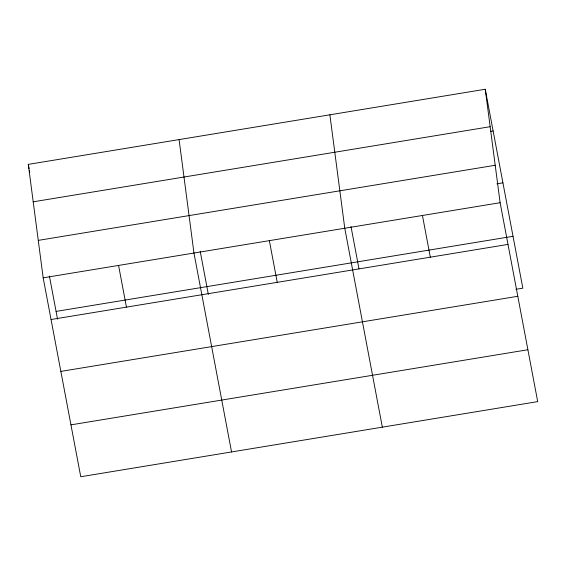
<?xml version="1.0" encoding="UTF-8"?>
<svg xmlns="http://www.w3.org/2000/svg" width="566" height="566" viewBox="0 0 566 566"><rect width="100%" height="100%" fill="white"/><g stroke="black" fill="none" stroke-linecap="round" stroke-linejoin="round"><path stroke-width="0.85" d="M485.246 89.258L500.118 202.706L537.7 401.619L80.754 476.742L43.172 277.828L28.3 164.381L485.246 89.258L522.828 288.172L515.923 289.311M33.21 201.814L490.149 126.699M490.531 131.383L493.12 130.958M38.262 240.387L495.208 165.272M496.884 183.83L502.926 182.839M43.172 277.828L500.118 202.706M56.084 311.413L513.022 236.291M51.053 319.521L507.992 244.406M60.852 371.402L517.798 296.287M70.955 424.861L527.894 349.738M422.434 215.476L430.316 257.176M350.984 226.485L358.971 268.751M382.34 427.16L344.758 228.247L329.879 114.799M269.359 240.642L277.241 282.342M200.194 251.276L208.345 294.405M231.551 451.951L193.961 253.037L179.089 139.59M118.57 265.433L126.444 307.126M28.3 164.381L29.121 168.725M29.446 170.458L29.779 172.198M49.405 276.067L57.555 319.196"/></g></svg>
